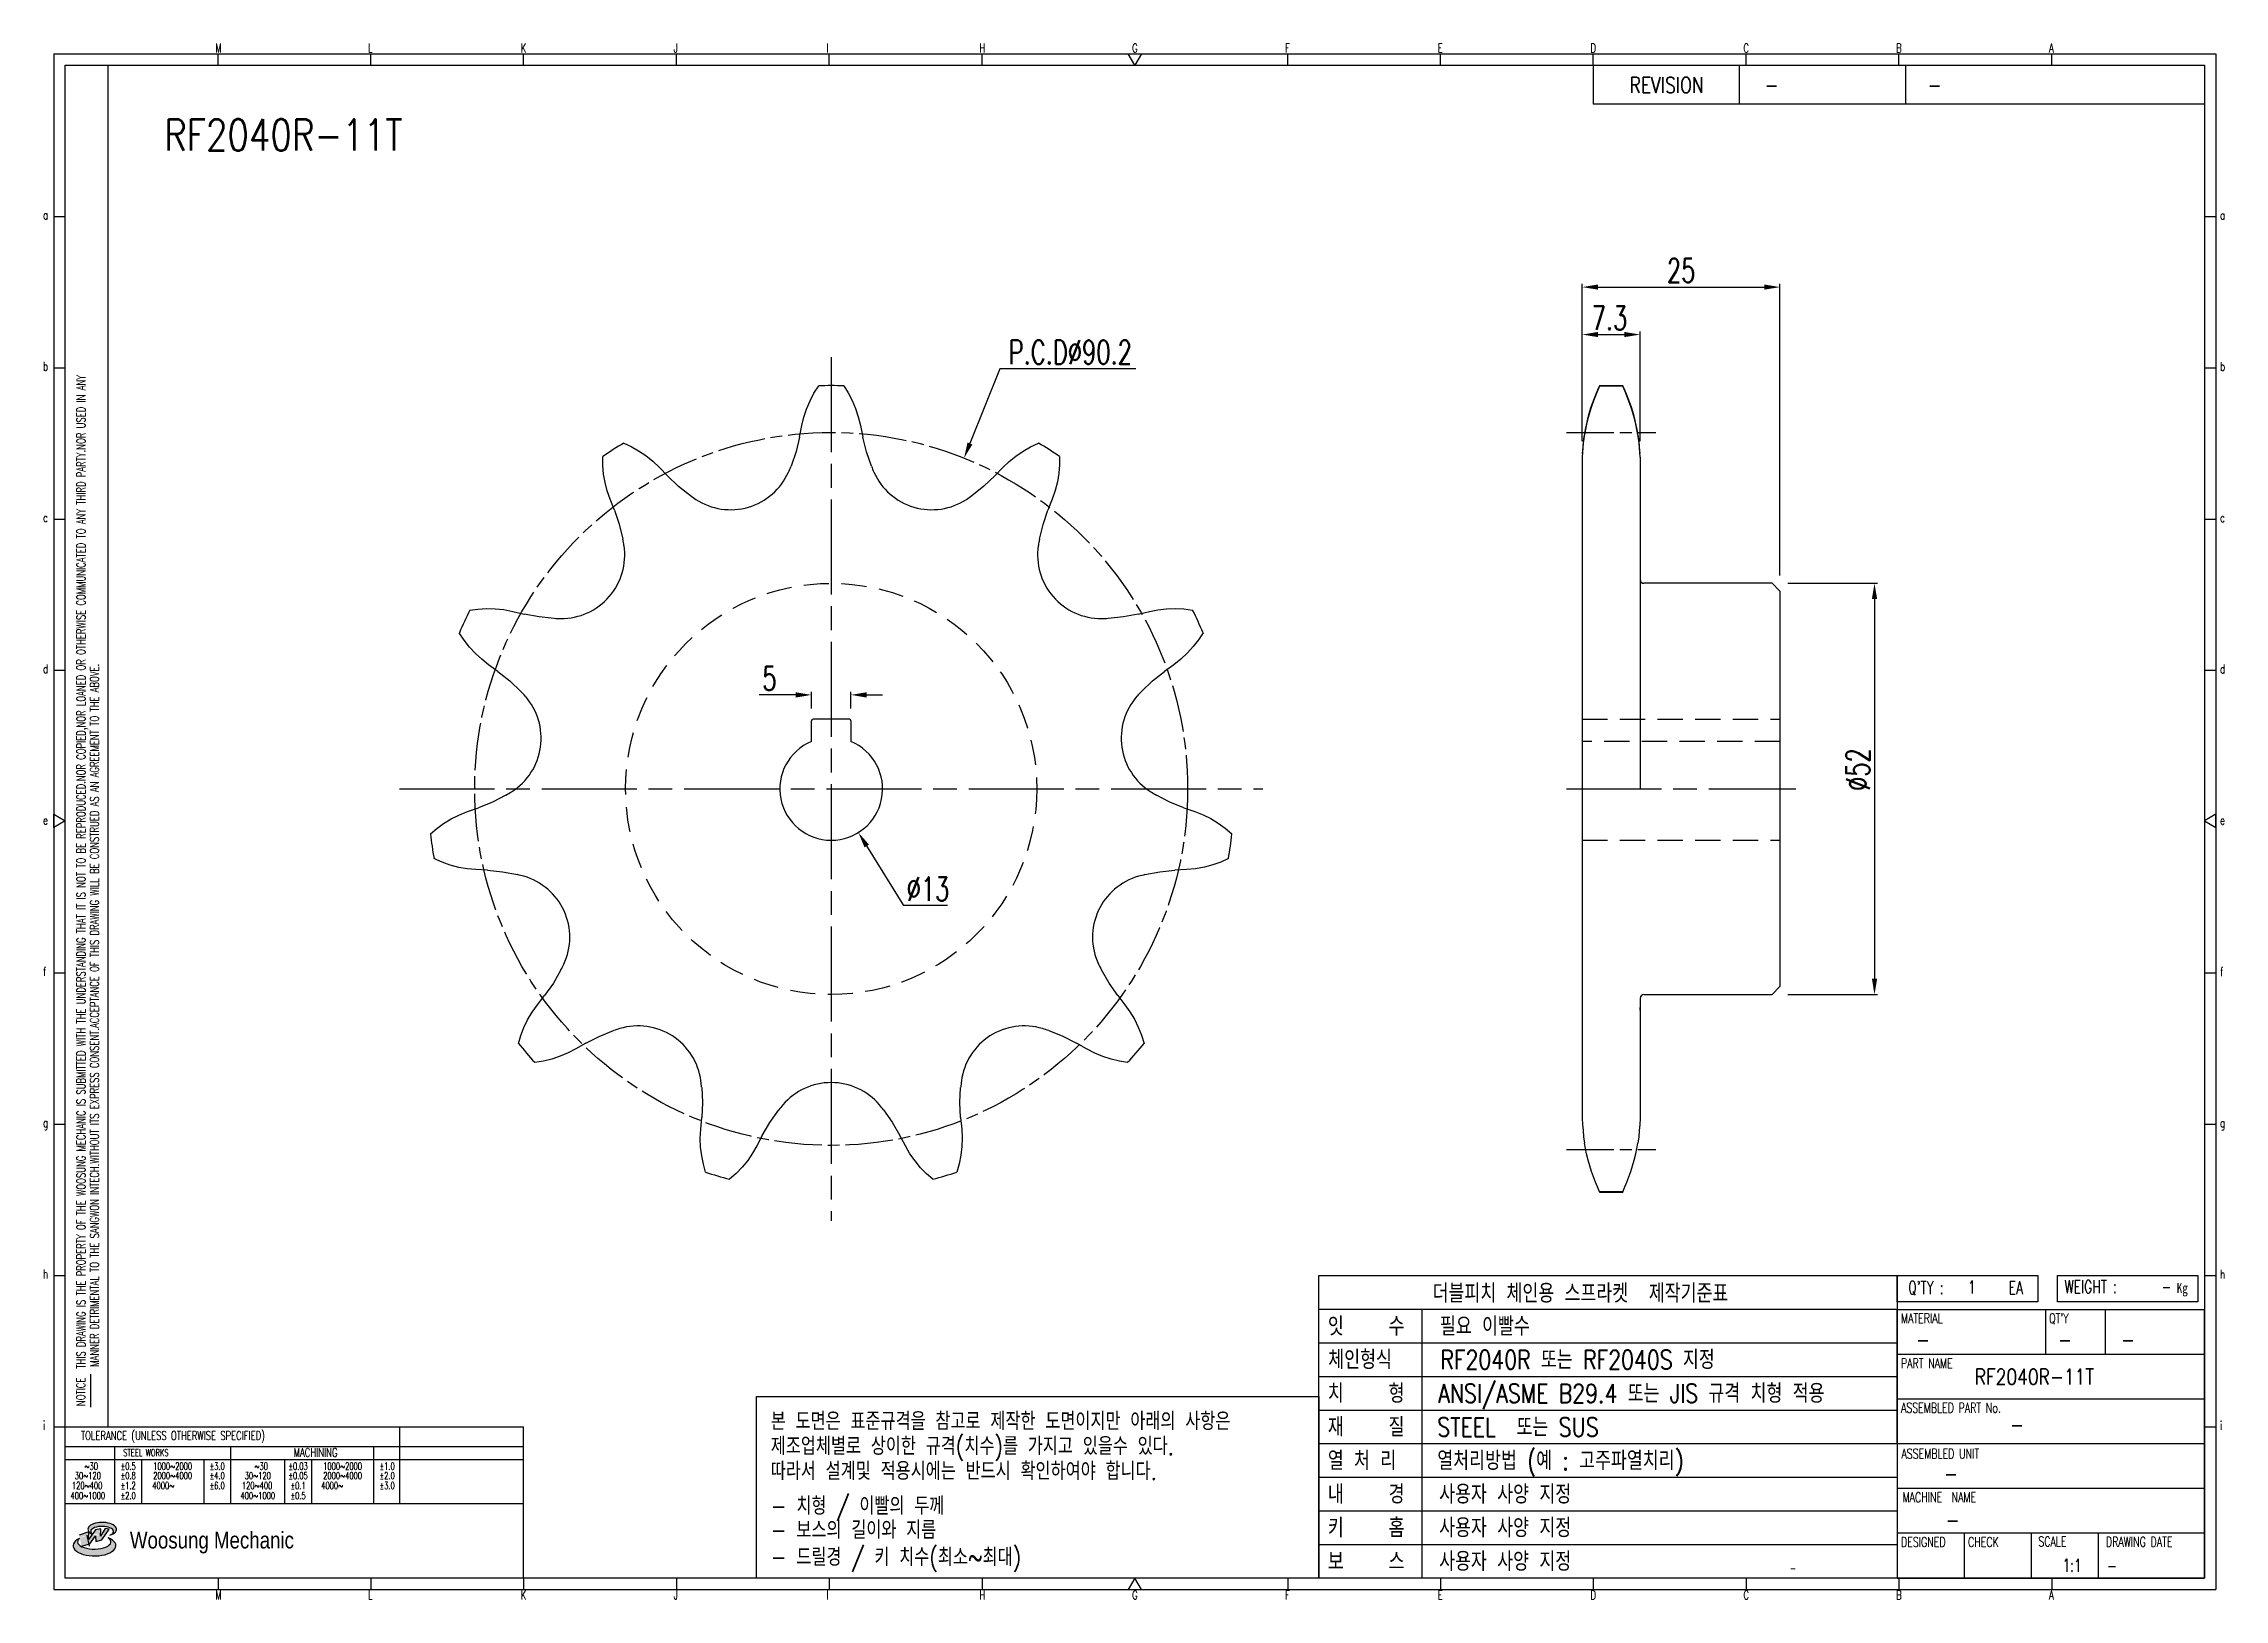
# Model space of a CAD drawing. Header units: millimetres. Extents: x 256 to 531, y -323 to -126.
import ezdxf
from ezdxf.enums import TextEntityAlignment as Align

# ---------------------------------------------------------------- set-up
doc = ezdxf.new("R2010")
doc.units = ezdxf.units.MM
for name, pattern in [('AM_ISO08W050', [18, 12, -1.5, 3, -1.5]), ('AM_ISO08W050x2', [9, 6, -0.75, 1.5, -0.75]), ('HIDDEN', [9.525, 6.35, -3.175])]:
    doc.linetypes.add(name, pattern=pattern)
doc.layers.add('CEN1', color=1, linetype='AM_ISO08W050', lineweight=25)
doc.layers.add('PEN_RF1', color=6, linetype='AM_ISO08W050x2', lineweight=25)
for name, color, linetype in [('HIDDEN_RF1', 3, 'HIDDEN'), ('S-DIM', 7, 'Continuous'), ('TITLE', 7, 'Continuous'), ('도면레이아웃', 7, 'Continuous')]:
    doc.layers.add(name, color=color, linetype=linetype)
doc.styles.add('HAN', font='ROMANS.shx', dxfattribs={"width": 0.7, "bigfont": 'whgtxt.shx'})
doc.styles.add('HKD_ST2', font='romans.shx', dxfattribs={"width": 0.7, "height": 4, "bigfont": '@extfont2.shx'})
doc.styles.add('HSG', font='SIMPLEX.shx', dxfattribs={"width": 0.7, "bigfont": 'HSG.shx'})
doc.styles.add('ROMANS', font='romans.shx', dxfattribs={"width": 0.7, "bigfont": 'whgtxt.shx'})
doc.styles.add('SLDTEXTSTYLE4', font='arial.ttf', dxfattribs={"width": 0.8})
doc.dimstyles.new('RF-S2', dxfattribs={"dimscale": 2, "dimtxt": 1.5, "dimasz": 1, "dimexe": 0.2, "dimexo": 1, "dimgap": 0.3, "dimtad": 1, "dimtoh": 1, "dimdec": 1, "dimrnd": 0.01, "dimzin": 9, "dimdsep": 46, "dimtxsty": 'HSG', "dimcen": 0, "dimclrd": 1, "dimclre": 1, "dimclrt": 150, "dimazin": 2, "dimtp": 1, "dimtm": 1, "dimtfac": 0.5, "dimtdec": 1, "dimtofl": 0, "dimtmove": 0, "dimatfit": 3, "dimfxl": 0, "dimtvp": 1, "dimtolj": 2, "dimlwd": -1, "dimlwe": -1, "dimarcsym": 0})

# ---------------------------------------------------------------- blocks, each defined once
blk = doc.blocks.new('*D2')
at = {"layer": 'Defpoints', "color": 0, "transparency": 16777216}
for p in [(351.69, -214.79), (358.58, -225.82)]:
    blk.add_point(p, dxfattribs=at)
at = {"layer": 'S-DIM', "color": 1, "transparency": 16777216}
for p, q in [((364.33, -235.04), (359.64, -227.51)), ((369.83, -235.04), (364.33, -235.04))]:
    blk.add_line(p, q, dxfattribs=at)
blk.add_solid([(359.92, -227.34), (359.35, -227.69), (358.58, -225.82)], dxfattribs=at)
at = {"layer": 'S-DIM', "color": 150, "transparency": 16777216, "insert": (367.38, -232.94), "char_height": 3, "attachment_point": 5, "style": 'HSG'}
blk.add_mtext('\\A2;∅13', dxfattribs=at)
blk = doc.blocks.new('*D3')
at = {"layer": 'Defpoints', "color": 0, "transparency": 16777216}
for p in [(357.64, -208.41), (352.64, -212.11), (357.64, -212.11)]:
    blk.add_point(p, dxfattribs=at)
at = {"layer": 'S-DIM', "color": 1, "transparency": 16777216}
for p, q in [((350.64, -208.41), (346.04, -208.41)), ((352.64, -210.11), (352.64, -208.01)), ((357.64, -210.11), (357.64, -208.01)), ((359.64, -208.41), (361.64, -208.41))]:
    blk.add_line(p, q, dxfattribs=at)
for points in [[(350.64, -208.08), (350.64, -208.75), (352.64, -208.41)], [(359.64, -208.08), (359.64, -208.75), (357.64, -208.41)]]:
    blk.add_solid(points, dxfattribs=at)
at = {"layer": 'S-DIM', "color": 150, "transparency": 16777216, "insert": (347.34, -206.31), "char_height": 3, "attachment_point": 5, "style": 'HSG'}
blk.add_mtext('\\A2;5', dxfattribs=at)
blk = doc.blocks.new('*D4')
at = {"layer": 'Defpoints', "color": 0, "transparency": 16777216}
for p in [(371.94, -178.47), (338.33, -262.13)]:
    blk.add_point(p, dxfattribs=at)
at = {"layer": 'S-DIM', "color": 1, "transparency": 16777216}
for p, q in [((376.48, -167.17), (372.69, -176.62)), ((393.68, -167.17), (376.48, -167.17))]:
    blk.add_line(p, q, dxfattribs=at)
blk.add_solid([(372.38, -176.49), (372.99, -176.74), (371.94, -178.47)], dxfattribs=at)
at = {"layer": 'S-DIM', "color": 150, "transparency": 16777216, "insert": (385.38, -165.07), "char_height": 3, "attachment_point": 5, "style": 'HSG'}
blk.add_mtext('\\A2;P.C.D∅90.2', dxfattribs=at)
blk = doc.blocks.new('*D5')
at = {"layer": 'Defpoints', "color": 0, "transparency": 16777216}
for p in [(457.43, -162.84), (450.13, -178.33), (457.43, -178.33)]:
    blk.add_point(p, dxfattribs=at)
at = {"layer": 'S-DIM', "color": 1, "transparency": 16777216}
for p, q in [((450.13, -176.33), (450.13, -162.44)), ((457.43, -176.33), (457.43, -162.44)), ((452.13, -162.84), (455.43, -162.84))]:
    blk.add_line(p, q, dxfattribs=at)
for points in [[(452.13, -162.51), (452.13, -163.17), (450.13, -162.84)], [(455.43, -162.51), (455.43, -163.17), (457.43, -162.84)]]:
    blk.add_solid(points, dxfattribs=at)
at = {"layer": 'S-DIM', "color": 150, "transparency": 16777216, "insert": (453.56, -160.74), "char_height": 3, "attachment_point": 5, "style": 'HSG'}
blk.add_mtext('\\A2;7.3', dxfattribs=at)
blk = doc.blocks.new('*D6')
at = {"layer": 'Defpoints', "color": 0, "transparency": 16777216}
for p in [(475.13, -156.84), (450.13, -178.33), (475.13, -195.3)]:
    blk.add_point(p, dxfattribs=at)
at = {"layer": 'S-DIM', "color": 1, "transparency": 16777216}
for p, q in [((450.13, -176.33), (450.13, -156.44)), ((452.13, -156.84), (473.13, -156.84)), ((475.13, -193.3), (475.13, -156.44))]:
    blk.add_line(p, q, dxfattribs=at)
for points in [[(452.13, -156.51), (452.13, -157.17), (450.13, -156.84)], [(473.13, -156.51), (473.13, -157.17), (475.13, -156.84)]]:
    blk.add_solid(points, dxfattribs=at)
at = {"layer": 'S-DIM', "color": 150, "transparency": 16777216, "insert": (462.63, -154.74), "char_height": 3, "attachment_point": 5, "style": 'HSG'}
blk.add_mtext('\\A2;25', dxfattribs=at)
blk = doc.blocks.new('*D7')
at = {"layer": 'Defpoints', "color": 0, "transparency": 16777216}
for p in [(474.13, -194.3), (474.13, -246.3), (487.08, -246.3)]:
    blk.add_point(p, dxfattribs=at)
at = {"layer": 'S-DIM', "color": 1, "transparency": 16777216}
for p, q in [((476.13, -194.3), (487.48, -194.3)), ((487.08, -196.3), (487.08, -244.3)), ((476.13, -246.3), (487.48, -246.3))]:
    blk.add_line(p, q, dxfattribs=at)
for points in [[(486.75, -196.3), (487.42, -196.3), (487.08, -194.3)], [(486.75, -244.3), (487.42, -244.3), (487.08, -246.3)]]:
    blk.add_solid(points, dxfattribs=at)
at = {"layer": 'S-DIM', "color": 150, "transparency": 16777216, "insert": (484.98, -217.86), "char_height": 3, "attachment_point": 5, "rotation": 90, "style": 'HSG'}
blk.add_mtext('\\A2;%%c52', dxfattribs=at)
blk = doc.blocks.new('SUYWSHJH')
at = {"layer": '도면레이아웃'}
h = blk.add_hatch(color=10, dxfattribs=at)
h.paths.add_polyline_path([(1.544, 35.177), (1.554, 34.966), (1.779, 35.034), (2.054, 35.422), (1.908, 35.446), (1.728, 35.167), (1.741, 35.439), (1.547, 35.405), (1.292, 35.041), (1.295, 35.33), (0.943, 35.208), (1.03, 34.8), (1.336, 34.885)])
edge = h.paths.add_edge_path()
edge.add_ellipse((1.795, 35.421), major_axis=(-0.53, 0), ratio=0.487785, start_angle=122.36065, end_angle=403.39574)
edge.add_line((1.411, 35.244), (1.419, 35.261))
edge.add_ellipse((1.798, 35.344), major_axis=(-0.423, 0), ratio=0.444396, start_angle=131.58977, end_angle=386.19408, ccw=False)
edge = h.paths.add_edge_path()
edge.add_ellipse((1.512, 34.815), major_axis=(-0.793, 0), ratio=0.480113, start_angle=314.67633, end_angle=590.85213)
edge.add_ellipse((1.501, 34.958), major_axis=(-0.62, 0), ratio=0.43311, start_angle=331.7024, end_angle=574.42495, ccw=False)
for p, q in [((0, 90.118), (80.15, 90.118)), ((0, 90.118), (0, 33.191)), ((6.089, 89.693), (6.089, 90.118)), ((11.753, 89.693), (11.753, 90.118)), ((17.418, 89.693), (17.418, 90.118)), ((23.082, 89.693), (23.082, 90.118)), ((28.746, 89.693), (28.746, 90.118)), ((34.411, 89.693), (34.411, 90.118)), ((45.739, 89.693), (45.739, 90.118)), ((51.404, 89.693), (51.404, 90.118)), ((57.068, 89.693), (57.068, 90.118)), ((62.732, 89.693), (62.732, 90.118)), ((68.397, 89.693), (68.397, 90.118)), ((74.061, 89.693), (74.061, 90.118)), ((80.15, 90.118), (80.15, 33.191)), ((0, 84.085), (0.425, 84.085)), ((79.725, 84.085), (80.15, 84.085)), ((0, 78.478), (0.425, 78.478)), ((79.725, 78.478), (80.15, 78.478)), ((0, 72.87), (0.425, 72.87)), ((79.725, 72.87), (80.15, 72.87)), ((0, 67.262), (0.425, 67.262)), ((79.725, 67.262), (80.15, 67.262)), ((0, 56.047), (0.425, 56.047)), ((79.725, 56.047), (80.15, 56.047)), ((0, 50.439), (0.425, 50.439)), ((79.725, 50.439), (80.15, 50.439)), ((0, 44.832), (0.425, 44.832)), ((79.725, 44.832), (80.15, 44.832)), ((1.377, 39.947), (1.377, 41.174)), ((0, 39.224), (0.425, 39.224)), ((79.725, 39.224), (80.15, 39.224)), ((0, 33.191), (80.15, 33.191)), ((6.089, 33.616), (6.089, 33.191)), ((11.753, 33.616), (11.753, 33.191)), ((17.418, 33.616), (17.418, 33.191)), ((23.082, 33.616), (23.082, 33.191)), ((28.746, 33.616), (28.746, 33.191)), ((34.411, 33.616), (34.411, 33.191)), ((45.739, 33.616), (45.739, 33.191)), ((51.404, 33.616), (51.404, 33.191)), ((57.068, 33.616), (57.068, 33.191)), ((62.732, 33.616), (62.732, 33.191)), ((68.397, 33.616), (68.397, 33.191)), ((74.061, 33.616), (74.061, 33.191))]:
    blk.add_line(p, q)
at = {"color": 2}
for p, q in [((2.017, 39.224), (2.017, 89.693)), ((0.425, 39.224), (17.418, 39.224)), ((12.816, 39.224), (12.816, 36.382)), ((17.418, 33.616), (17.418, 39.224)), ((0.425, 38.487), (17.418, 38.487)), ((0.425, 38.012), (17.418, 38.012)), ((2.257, 38.487), (2.257, 36.382)), ((3.257, 38.012), (3.257, 36.382)), ((5.557, 38.012), (5.557, 36.382)), ((6.557, 38.5), (6.557, 36.382)), ((8.557, 38.012), (8.557, 36.382)), ((9.557, 38.026), (9.557, 36.382)), ((11.857, 38.487), (11.857, 36.382)), ((0.425, 36.382), (17.418, 36.382))]:
    blk.add_line(p, q, dxfattribs=at)
at = {"color": 6, "ltscale": 0.5}
for p, q in [((57.068, 89.693), (57.068, 88.246)), ((62.47, 89.693), (62.47, 88.246)), ((68.635, 89.693), (68.635, 88.246)), ((79.725, 88.246), (57.068, 88.246)), ((68.336, 38.59), (68.336, 43.563)), ((79.725, 43.563), (68.336, 43.563)), ((73.827, 43.563), (73.827, 41.905)), ((76.037, 43.563), (76.037, 41.905)), ((79.725, 38.59), (79.725, 43.563)), ((79.725, 41.905), (68.336, 41.905)), ((79.725, 40.248), (68.336, 40.248)), ((68.336, 38.59), (68.336, 33.616)), ((79.725, 38.59), (68.336, 38.59)), ((79.725, 33.616), (79.725, 38.59)), ((79.725, 36.932), (68.336, 36.932)), ((79.725, 35.274), (68.336, 35.274)), ((70.822, 33.616), (70.822, 35.274)), ((73.309, 33.616), (73.309, 35.274)), ((75.796, 33.616), (75.796, 35.274)), ((68.336, 33.616), (79.725, 33.616))]:
    blk.add_line(p, q, dxfattribs=at)
for points in [[(40.075, 89.693), (39.83, 90.118), (40.32, 90.118)], [(0.425, 89.693), (79.725, 89.693), (79.725, 33.616), (0.425, 33.616)], [(0.425, 61.679), (0, 61.433), (0, 61.924)], [(79.725, 61.679), (80.15, 61.433), (80.15, 61.924)], [(40.075, 33.616), (39.83, 33.191), (40.32, 33.191)]]:
    blk.add_lwpolyline(points, close=True)
at = {"layer": 'TITLE', "color": 20}
for p, q in [((68.336, 43.851), (68.336, 44.826)), ((68.336, 44.826), (73.54, 44.826)), ((73.54, 44.826), (73.54, 43.851)), ((74.277, 43.851), (74.277, 44.826)), ((74.277, 44.826), (79.481, 44.826)), ((79.481, 44.826), (79.481, 43.851)), ((73.54, 43.851), (68.336, 43.851)), ((79.481, 43.851), (74.277, 43.851))]:
    blk.add_line(p, q, dxfattribs=at)
at = {"layer": '도면레이아웃'}
for p, q in [((1.295, 35.33), (0.943, 35.208)), ((1.03, 34.8), (1.336, 34.885)), ((1.224, 35.208), (1.311, 34.8)), ((1.224, 35.208), (1.224, 35.208)), ((1.547, 35.405), (1.292, 35.041)), ((1.292, 35.041), (1.295, 35.33)), ((1.336, 34.885), (1.544, 35.177)), ((1.419, 35.261), (1.411, 35.244)), ((1.544, 35.177), (1.554, 34.966)), ((1.741, 35.439), (1.547, 35.405)), ((1.554, 34.966), (1.779, 35.034)), ((1.908, 35.446), (1.728, 35.167)), ((1.728, 35.167), (1.741, 35.439)), ((1.779, 35.034), (2.054, 35.422)), ((2.054, 35.422), (1.908, 35.446))]:
    blk.add_line(p, q, dxfattribs=at)
for centre, major_axis, ratio, start_param, end_param in [((1.795, 35.421), (-0.53, 0), 0.487785, 2.135596, 7.040584), ((1.512, 34.815), (-0.793, 0), 0.480113, 5.492138, 10.312315), ((1.501, 34.958), (-0.62, 0), 0.43311, 5.789299, 10.025607), ((1.798, 35.344), (-0.423, 0), 0.444396, 2.296675, 6.740358)]:
    blk.add_ellipse(centre, major_axis=major_axis, ratio=ratio, start_param=start_param, end_param=end_param, dxfattribs=at)
at = {"color": 4, "style": 'HKD_ST2', "width": 0.7}
for s, p in [('M', (5.988, 90.164)), ('L', (11.652, 90.164)), ('K', (17.316, 90.164)), ('J', (22.981, 90.164)), ('I', (28.645, 90.164)), ('H', (34.309, 90.164)), ('G', (39.974, 90.164)), ('F', (45.638, 90.164)), ('E', (51.302, 90.164)), ('D', (56.967, 90.164)), ('C', (62.631, 90.164)), ('B', (68.295, 90.164)), ('A', (73.96, 90.164)), ('a', (-0.395, 83.976)), ('a', (80.305, 83.97)), ('b', (-0.395, 78.368)), ('b', (80.305, 78.362)), ('c', (-0.395, 72.76)), ('c', (80.305, 72.754)), ('d', (-0.395, 67.153)), ('d', (80.305, 67.147)), ('e', (-0.395, 61.545)), ('e', (80.305, 61.539)), ('f', (-0.395, 55.937)), ('f', (80.305, 55.931)), ('g', (-0.395, 50.33)), ('g', (80.305, 50.324)), ('h', (-0.395, 44.722)), ('h', (80.305, 44.716)), ('i', (-0.395, 39.114)), ('i', (80.305, 39.108)), ('M', (5.988, 32.824)), ('L', (11.652, 32.824)), ('K', (17.316, 32.824)), ('J', (22.981, 32.824)), ('I', (28.645, 32.824)), ('H', (34.309, 32.824)), ('G', (39.974, 32.824)), ('F', (45.638, 32.824)), ('E', (51.302, 32.824)), ('D', (56.967, 32.824)), ('C', (62.631, 32.824)), ('B', (68.295, 32.824)), ('A', (73.96, 32.824))]:
    blk.add_text(s, height=0.326, dxfattribs=at).set_placement(p)
for s, height, style, width, p in [('REVISION', 0.5806, 'HAN', 0.8, (58.415, 88.664)), ('-', 0.581, 'HAN', 0.8, (63.426, 88.664)), ('-', 0.581, 'HAN', 0.8, (69.468, 88.664)), ("Q'TY : ", 0.4746, 'HKD_ST2', 0.7, (68.743, 44.143)), ('1', 0.475, 'HKD_ST2', 0.7, (70.957, 44.165)), ('EA', 0.4746, 'HKD_ST2', 0.7, (72.464, 44.143)), ('WEIGHT : ', 0.4746, 'HKD_ST2', 0.7, (74.536, 44.176)), ('-', 0.581, 'HAN', 0.8, (69.029, 42.157)), ('-', 0.581, 'HAN', 0.8, (74.289, 42.157)), ('-', 0.581, 'HAN', 0.8, (76.623, 42.157)), ('-', 0.581, 'HAN', 0.8, (72.515, 39.013)), ('-', 0.581, 'HAN', 0.8, (70.067, 37.189)), ('-', 0.581, 'HAN', 0.8, (70.126, 35.48)), ('1:1', 0.4746, 'HKD_ST2', 0.7, (74.458, 33.848)), ('-', 0.475, 'HKD_ST2', 0.7, (76.112, 33.837))]:
    blk.add_text(s, height=height, dxfattribs=dict(style=style, width=width)).set_placement(p)
at = {"color": 2, "style": 'HKD_ST2', "width": 0.7}
for s, p in [(' THIS DRAWING IS THE PROPERTY OF THE WOOSUNG MECHANIC IS SUBMITTED WITH THE UNDERSTANDING THAT IT IS NOT TO BE REPRODUCED.NOR COPIED,NOR LOANED OR OTHERWISE COMMUNICATED TO ANY THIRD PARTY.NOR USED IN ANY', (1.173, 41.217)), ('MANNER DETRIMENTAL TO THE SANGWON INTECH.WITHOUT ITS EXPRESS CONSENT.ACCEPTANCE OF THIS DRAWING WILL BE CONSTRUED AS AN AGREEMENT TO THE ABOVE.', (1.672, 41.447))]:
    blk.add_text(s, height=0.326266, rotation=90, dxfattribs=at).set_placement(p)
at = {"style": 'HKD_ST2', "width": 0.7}
blk.add_text('-', height=0.475, dxfattribs=at).set_placement((78.499, 44.176), align=Align.RIGHT)
at = {"color": 4, "style": 'HKD_ST2', "width": 0.7}
for s, height, p in [('MATERIAL', 0.3651, (68.474, 43.425)), ("QT'Y", 0.3651, (73.965, 43.425)), ('PART NAME', 0.3651, (68.474, 41.756)), ('ASSEMBLED PART No.', 0.36511, (68.474, 40.109)), ('ASSEMBLED UNIT', 0.36511, (68.49, 38.408)), ('MACHINE  NAME', 0.36511, (68.532, 36.794)), ('DESIGNED', 0.3651, (68.474, 35.136)), ('CHECK', 0.3651, (70.961, 35.136)), ('SCALE', 0.3651, (73.566, 35.153)), ('DRAWING DATE', 0.36511, (76.071, 35.141))]:
    blk.add_text(s, height=height, dxfattribs=at).set_placement(p, align=Align.TOP_LEFT)
at = {"style": 'HKD_ST2', "width": 0.7}
blk.add_text('NOTICE', height=0.3263, rotation=90, dxfattribs=at).set_placement((1.163, 39.988))
for s, height, style, width, p in [('TOLERANCE (UNLESS OTHERWISE SPECIFIED)', 0.32627, 'HKD_ST2', 0.7, (4.417, 38.896)), ('-', 0.326, 'ROMANS', 0.65, (64.469, 33.975))]:
    blk.add_text(s, height=height, dxfattribs=dict(style=style, width=width)).set_placement(p, align=Align.MIDDLE_CENTER)
at = {"color": 4, "style": 'HKD_ST2', "width": 0.7}
for s, height, p in [('STEEL WORKS', 0.26101, (3.416, 38.268)), ('MACHINING', 0.3263, (9.707, 38.27)), ('%%P0.5', 0.261, (2.757, 37.762)), ('%%P0.8', 0.261, (2.757, 37.411)), ('%%P3.0', 0.261, (6.057, 37.762)), ('%%P4.0', 0.261, (6.057, 37.411)), ('%%P0.03', 0.261, (9.057, 37.762)), ('%%P0.05', 0.261, (9.057, 37.411)), ('%%P1.0', 0.261, (12.357, 37.762)), ('%%P2.0', 0.261, (12.357, 37.411)), ('%%P1.2', 0.261, (2.757, 37.045)), ('%%P2.0', 0.261, (2.757, 36.67)), ('%%P6.0', 0.261, (6.057, 37.045)), ('%%P0.1', 0.261, (9.057, 37.045)), ('%%P0.5', 0.261, (9.057, 36.67)), ('%%P3.0', 0.261, (12.357, 37.045))]:
    blk.add_text(s, height=height, dxfattribs=at).set_placement(p, align=Align.MIDDLE)
for s, height, p in [('30%%126120', 0.261, (1.263, 37.411)), ('%%12630', 0.261, (1.389, 37.762)), ('2000%%1264000', 0.26101, (4.407, 37.411)), ('1000%%1262000', 0.26101, (4.407, 37.762)), ('30%%126120', 0.261, (7.563, 37.411)), ('%%12630', 0.261, (7.689, 37.762)), ('2000%%1264000', 0.26101, (10.707, 37.411)), ('1000%%1262000', 0.26101, (10.707, 37.762)), ('400%%1261000', 0.26101, (1.263, 36.67)), ('120%%126400', 0.26101, (1.237, 37.045)), ('4000%%126', 0.261, (4.061, 37.045)), ('400%%1261000', 0.26101, (7.563, 36.67)), ('120%%126400', 0.26101, (7.537, 37.045)), ('4000%%126', 0.261, (10.321, 37.045))]:
    blk.add_text(s, height=height, dxfattribs=at).set_placement(p, align=Align.MIDDLE_CENTER)
at = {"color": 1, "style": 'SLDTEXTSTYLE4', "width": 0.8}
blk.add_text('Woosung Mechanic', height=0.61957, dxfattribs=at).set_placement((2.822, 34.711))
at = {"layer": 'TITLE', "width": 0.8}
blk.add_text('Kg', height=0.3789, dxfattribs=at).set_placement((78.694, 44.176))
blk = doc.blocks.new('ST')
at = {"color": 150}
for p, q in [((1275.22, 18.47), (1365.55, 18.47)), ((1275.22, 18.47), (1365.55, 18.47)), ((1291.34, 18.47), (1291.34, -23.5)), ((1275.22, 13.23), (1365.55, 13.23)), ((1275.22, 7.98), (1365.55, 7.98)), ((1275.22, 2.73), (1365.55, 2.73)), ((1275.22, -2.51), (1365.55, -2.51)), ((1275.22, -7.76), (1365.55, -7.76)), ((1275.22, -13), (1365.55, -13)), ((1275.22, -18.25), (1365.55, -18.25))]:
    blk.add_line(p, q, dxfattribs=at)
blk.add_lwpolyline([(1275.22, 23.72), (1365.55, 23.72), (1365.55, -23.5), (1275.22, -23.5)], close=True, dxfattribs=at)
blk.add_lwpolyline([(1187.47, 4.85), (1275.22, 4.85), (1275.22, -23.5), (1187.47, -23.5)], close=True)
at = {"color": 150, "style": 'HAN', "width": 0.8}
for s, height, p in [('더블피치 체인용 스프라켓  제작기준표', 2.9346, (1293, 19.48)), ('잇    수 ', 2.935, (1276.65, 14.34)), ('필요 이빨수', 2.935, (1294.15, 14.34)), ('체인형식 ', 2.935, (1276.72, 9.12)), ('RF2040R 또는 RF2040S 지정', 2.9346, (1294.22, 9.12)), ('치    형', 2.935, (1276.65, 3.85)), ('ANSI/ASME B29.4 또는 JIS 규격 치형 적용', 2.9346, (1293.88, 3.85)), ('재    질', 2.935, (1276.65, -1.4)), ('STEEL  또는 SUS', 2.9346, (1293.74, -1.4)), ('열처리방법 (예 : 고주파열치리)', 2.9346, (1293.74, -6.64)), ('열 처 리', 2.935, (1276.65, -6.64)), ('내    경', 2.935, (1276.65, -11.89)), ('사용자 사양 지정', 2.935, (1294.03, -11.89)), ('키    홈', 2.935, (1276.65, -17.13)), ('사용자 사양 지정', 2.935, (1294.03, -17.13)), ('보    스', 2.935, (1276.65, -22.38)), ('사용자 사양 지정', 2.935, (1294.03, -22.38))]:
    blk.add_text(s, height=height, dxfattribs=at).set_placement(p)
at = {"style": 'HAN', "width": 0.8}
for s, p in [('본 도면은 표준규격을 참고로 제작한 도면이지만 아래의 사항은', (1189.67, -0.4)), ('제조업체별로 상이한 규격(치수)를 가지고 있을수 있다.', (1189.67, -4.29)), ('따라서 설계및 적용시에는 반드시 확인하여야 합니다.', (1189.67, -8.18)), ('- 치형 / 이빨의 두께', (1189.67, -13.62)), ('- 보스의 길이와 지름', (1189.67, -17.38)), ('- 드릴경 / 키 치수(최소~최대)', (1189.67, -21.61))]:
    blk.add_text(s, height=2.7767, dxfattribs=at).set_placement(p)

msp = doc.modelspace()

# ---------------------------------------------------------------- linework, layer by layer
for p, q in [((451.78, -170.59), (451.54, -171.24)), ((452.05, -169.97), (451.78, -170.59)), ((452.32, -169.37), (452.05, -169.97)), ((455.24, -169.33), (452.32, -169.33)), ((452.32, -169.33), (452.32, -169.37)), ((455.24, -169.37), (452.32, -169.37)), ((455.24, -169.33), (455.24, -169.37)), ((455.55, -170.06), (455.24, -169.37)), ((455.82, -170.71), (455.55, -170.06)), ((456.07, -171.38), (455.82, -170.71)), ((450.87, -173.35), (450.67, -174.17)), ((451.08, -172.63), (450.87, -173.35)), ((451.3, -171.93), (451.08, -172.63)), ((451.54, -171.24), (451.3, -171.93)), ((456.31, -172.06), (456.07, -171.38)), ((456.52, -172.75), (456.31, -172.06)), ((456.71, -173.46), (456.52, -172.75)), ((456.88, -174.17), (456.71, -173.46)), ((351.14, -175.81), (351.43, -174.36)), ((358.84, -174.36), (359.13, -175.81)), ((450.22, -177.1), (450.3, -176.31)), ((450.3, -176.31), (450.42, -175.51)), ((450.54, -174.84), (450.42, -175.51)), ((450.67, -174.17), (450.54, -174.84)), ((457.02, -174.84), (456.88, -174.17)), ((457.14, -175.51), (457.02, -174.84)), ((457.14, -175.51), (457.26, -176.3)), ((457.26, -176.3), (457.34, -177.08)), ((450.13, -178.33), (450.13, -261.96)), ((450.16, -177.88), (450.22, -177.1)), ((457.34, -177.08), (457.4, -177.87)), ((457.43, -178.33), (457.43, -220.3)), ((333.42, -179.65), (334.44, -180.71)), ((375.83, -180.71), (376.86, -179.65)), ((327.72, -185.03), (327.18, -183.66)), ((383.09, -183.66), (382.55, -185.03)), ((474.13, -194.3), (457.93, -194.3)), ((474.13, -194.3), (475.13, -195.3)), ((475.13, -195.3), (475.13, -245.3)), ((314.89, -197.85), (316.32, -198.19)), ((393.95, -198.19), (395.39, -197.85)), ((313, -205.45), (311.81, -204.59)), ((398.46, -204.59), (397.27, -205.45)), ((352.64, -214.3), (352.64, -211.7)), ((357.44, -211.5), (352.84, -211.5)), ((357.64, -211.7), (357.64, -214.3)), ((309.14, -223.17), (310.53, -222.68)), ((399.75, -222.68), (401.14, -223.17)), ((311.66, -230.59), (310.19, -230.51)), ((400.08, -230.51), (398.61, -230.59)), ((475.13, -245.3), (474.13, -246.3)), ((317.99, -247.59), (318.89, -246.42)), ((391.38, -246.42), (392.28, -247.59)), ((457.43, -247.5), (457.4, -248.28)), ((457.43, -246.8), (457.43, -261.96)), ((457.93, -246.3), (474.13, -246.3)), ((324.12, -252.46), (322.84, -253.19)), ((387.43, -253.19), (386.15, -252.46)), ((338.64, -263.34), (338.77, -261.87)), ((371.5, -261.87), (371.64, -263.34)), ((450.13, -261.96), (450.16, -262.73)), ((457.43, -261.96), (457.4, -262.73)), ((346.43, -264.12), (345.75, -265.43)), ((364.52, -265.43), (363.84, -264.12)), ((450.16, -262.73), (450.22, -263.5)), ((450.22, -263.5), (450.3, -264.3)), ((450.3, -264.3), (450.42, -265.09)), ((457.26, -264.3), (457.14, -265.09)), ((457.34, -263.5), (457.26, -264.3)), ((457.4, -262.73), (457.34, -263.5)), ((450.54, -265.76), (450.42, -265.09)), ((450.67, -266.43), (450.54, -265.76)), ((450.87, -267.25), (450.67, -266.43)), ((451.08, -267.98), (450.87, -267.25)), ((456.48, -267.98), (456.68, -267.25)), ((456.68, -267.25), (456.88, -266.43)), ((456.88, -266.43), (457.02, -265.76)), ((457.02, -265.76), (457.14, -265.09)), ((451.3, -268.68), (451.08, -267.98)), ((451.54, -269.37), (451.3, -268.68)), ((451.78, -270.01), (451.54, -269.37)), ((452.05, -270.64), (451.78, -270.01)), ((455.51, -270.64), (455.78, -270.01)), ((455.78, -270.01), (456.02, -269.37)), ((456.02, -269.37), (456.26, -268.68)), ((456.26, -268.68), (456.48, -267.98)), ((452.32, -271.24), (452.05, -270.64)), ((455.24, -271.24), (452.32, -271.24)), ((452.32, -271.24), (452.32, -271.28)), ((452.32, -271.28), (455.24, -271.28)), ((455.24, -271.24), (455.51, -270.64)), ((455.24, -271.24), (455.24, -271.28))]:
    msp.add_line(p, q)
for points in [[(351.43, -174.36), (351.69, -173.29), (352.03, -172.26), (352.46, -171.24), (352.96, -170.27), (353.56, -169.33)], [(356.72, -169.33), (357.28, -170.22), (357.78, -171.16), (358.22, -172.18), (358.57, -173.24), (358.84, -174.36)], [(351.14, -175.81), (350.69, -177.65), (350.06, -179.48)], [(360.22, -179.48), (359.59, -177.68), (359.13, -175.81)], [(327.18, -183.66), (326.82, -182.62), (326.55, -181.57), (326.36, -180.48), (326.26, -179.38), (326.25, -178.27)], [(328.91, -176.56), (329.86, -177.01), (330.79, -177.53), (331.71, -178.15), (332.58, -178.85), (333.42, -179.65)], [(376.86, -179.65), (377.65, -178.89), (378.49, -178.21), (379.41, -177.58), (380.36, -177.03), (381.37, -176.56)], [(384.03, -178.27), (384.02, -179.33), (383.93, -180.39), (383.74, -181.48), (383.47, -182.57), (383.09, -183.66)], [(337.34, -183.22), (335.84, -182.04), (334.44, -180.71)], [(375.83, -180.71), (374.45, -182.02), (372.93, -183.22)], [(327.72, -185.03), (328.34, -186.83), (328.79, -188.71)], [(381.48, -188.71), (381.93, -186.85), (382.55, -185.03)], [(309.42, -197.69), (310.47, -197.55), (311.53, -197.48), (312.64, -197.51), (313.75, -197.63), (314.89, -197.85)], [(320.12, -198.73), (318.21, -198.55), (316.32, -198.19)], [(393.95, -198.19), (392.09, -198.54), (390.16, -198.73)], [(395.39, -197.85), (396.46, -197.64), (397.54, -197.52), (398.65, -197.48), (399.75, -197.54), (400.85, -197.69)], [(311.81, -204.59), (310.94, -203.91), (310.14, -203.18), (309.39, -202.36), (308.72, -201.49), (308.11, -200.56)], [(402.16, -200.56), (401.58, -201.45), (400.93, -202.29), (400.19, -203.11), (399.37, -203.88), (398.46, -204.59)], [(313, -205.45), (314.49, -206.63), (315.9, -207.97)], [(394.38, -207.97), (395.76, -206.65), (397.27, -205.45)], [(304.45, -225.99), (305.26, -225.31), (306.12, -224.68), (307.06, -224.1), (308.06, -223.6), (309.14, -223.17)], [(314.01, -221.08), (312.31, -221.96), (310.53, -222.68)], [(399.75, -222.68), (397.98, -221.97), (396.26, -221.08)], [(401.14, -223.17), (402.16, -223.58), (403.13, -224.06), (404.08, -224.63), (404.97, -225.27), (405.82, -225.99)], [(310.19, -230.51), (309.1, -230.41), (308.03, -230.22), (306.95, -229.94), (305.92, -229.57), (304.9, -229.12)], [(311.66, -230.59), (313.55, -230.77), (315.46, -231.14)], [(394.82, -231.14), (396.69, -230.78), (398.61, -230.59)], [(405.37, -229.12), (404.4, -229.55), (403.4, -229.91), (402.33, -230.2), (401.23, -230.4), (400.08, -230.51)], [(320.96, -243.19), (320.01, -244.85), (318.89, -246.42)], [(391.38, -246.42), (390.28, -244.87), (389.31, -243.19)], [(315.58, -252.49), (315.88, -251.48), (316.27, -250.49), (316.75, -249.49), (317.32, -248.53), (317.99, -247.59)], [(392.28, -247.59), (392.92, -248.48), (393.48, -249.41), (393.97, -250.41), (394.37, -251.43), (394.7, -252.49)], [(324.12, -252.46), (325.81, -251.59), (327.61, -250.87)], [(382.66, -250.87), (384.43, -251.58), (386.15, -252.46)], [(322.84, -253.19), (321.87, -253.69), (320.87, -254.11), (319.81, -254.46), (318.74, -254.71), (317.65, -254.88)], [(392.63, -254.88), (391.58, -254.72), (390.54, -254.48), (389.49, -254.14), (388.46, -253.72), (387.43, -253.19)], [(338.76, -258.04), (338.86, -259.94), (338.77, -261.87)], [(371.5, -261.87), (371.42, -259.97), (371.51, -258.04)], [(346.43, -264.12), (347.39, -262.48), (348.51, -260.9)], [(361.76, -260.9), (362.87, -262.45), (363.84, -264.12)], [(339.26, -268.77), (338.97, -267.75), (338.76, -266.71), (338.62, -265.61), (338.58, -264.49), (338.64, -263.34)], [(371.64, -263.34), (371.69, -264.44), (371.66, -265.52), (371.53, -266.62), (371.32, -267.7), (371.01, -268.77)], [(345.75, -265.43), (345.2, -266.38), (344.59, -267.27), (343.88, -268.13), (343.12, -268.92), (342.29, -269.66)], [(367.98, -269.66), (367.19, -268.96), (366.44, -268.2), (365.74, -267.34), (365.1, -266.43), (364.52, -265.43)]]:
    msp.add_lwpolyline(points)
for centre, radius, start, end in [((355.14, -220.3), 51, 88.2238, 91.7762), ((472.02, -178.89), 21.9, 154.115, 178.5326), ((435.54, -178.89), 21.9, 1.4674, 25.885), ((355.14, -220.3), 51, 120.9511, 124.5035), ((355.14, -220.3), 51, 55.4965, 59.0489), ((342.41, -176.97), 8.02, 236.8182, 335.9091), ((330.82, -171.79), 20.72, 335.9091, 338.1991), ((379.46, -171.79), 20.72, 201.8009, 204.0909), ((367.86, -176.97), 8.02, 204.0909, 303.1818), ((349.37, -166.34), 20.72, 234.5282, 236.8182), ((360.91, -166.34), 20.72, 303.1818, 305.4718), ((321.01, -190.73), 8.02, 269.5455, 8.6363), ((308.45, -192.64), 20.72, 8.6364, 10.9264), ((389.26, -190.73), 8.02, 171.3637, 270.4545), ((401.82, -192.64), 20.72, 169.0736, 171.3636), ((457.93, -193.8), 0.5, 180, 270), ((355.14, -220.3), 51, 153.6784, 157.2307), ((355.14, -220.3), 51, 22.7693, 26.3216), ((321.11, -178.03), 20.72, 267.2554, 269.5455), ((389.16, -178.03), 20.72, 270.4545, 272.7446), ((310.44, -213.88), 8.02, 302.2728, 41.3636), ((300.9, -222.27), 20.72, 41.3636, 43.6537), ((399.83, -213.88), 8.02, 138.6364, 237.7272), ((409.37, -222.27), 20.72, 136.3463, 138.6364), ((352.84, -211.7), 0.2, 90, 180), ((357.44, -211.7), 0.2, 0, 90), ((355.14, -220.3), 6.5, 112.6199, 67.3801), ((303.65, -203.13), 20.72, 299.9827, 302.2727), ((406.62, -203.13), 20.72, 237.7273, 240.0173), ((355.14, -220.3), 51, 186.4056, 189.958), ((355.14, -220.3), 51, 350.042, 353.5944), ((310.58, -251.28), 20.72, 74.0909, 76.3809), ((314.06, -239.06), 8.02, 335, 74.0909), ((396.21, -239.06), 8.02, 105.9091, 205), ((399.7, -251.28), 20.72, 103.6191, 105.9091), ((302.55, -233.69), 20.72, 332.71, 335), ((407.73, -233.69), 20.72, 205, 207.29), ((457.93, -246.8), 0.5, 90, 180), ((334.4, -270.45), 20.72, 106.8182, 109.1082), ((330.72, -258.29), 8.02, 7.7273, 106.8181), ((379.55, -258.29), 8.02, 73.1819, 172.2727), ((375.87, -270.45), 20.72, 70.8918, 73.1818), ((355.14, -220.3), 51, 219.1329, 222.6853), ((355.14, -220.3), 51, 317.3147, 320.8671), ((318.13, -260), 20.72, 5.4373, 7.7273), ((355.14, -265.46), 8.02, 40.4546, 139.5454), ((392.14, -260), 20.72, 172.2727, 174.5627), ((364.8, -273.7), 20.72, 139.5455, 141.8355), ((345.47, -273.7), 20.72, 38.1645, 40.4545), ((355.14, -220.3), 51, 251.8602, 255.4125), ((355.14, -220.3), 51, 284.5875, 288.1398)]:
    msp.add_arc(centre, radius, start, end)
at = {"layer": 'CEN1', "color": 1, "linetype": 'AM_ISO08W050x2', "ltscale": 2}
for p, q in [((355.14, -165.71), (355.14, -274.9)), ((300.54, -220.3), (409.73, -220.3)), ((448.13, -220.3), (477.13, -220.3))]:
    msp.add_line(p, q, dxfattribs=at)
at = {"layer": 'HIDDEN_RF1', "ltscale": 0.5}
for p, q in [((450.13, -211.5), (475.13, -211.5)), ((475.13, -214.3), (450.13, -214.3)), ((450.13, -226.8), (475.13, -226.8))]:
    msp.add_line(p, q, dxfattribs=at)
msp.add_circle((355.14, -220.3), 26, dxfattribs=at)
at = {"layer": 'PEN_RF1'}
for p, q in [((448.13, -175.22), (459.43, -175.22)), ((448.13, -265.88), (459.43, -265.88))]:
    msp.add_line(p, q, dxfattribs=at)
msp.add_circle((355.14, -220.3), 45.08, dxfattribs=at)

# ---------------------------------------------------------------- block references
for name, p, xscale, yscale, zscale in [('SUYWSHJH', (256.82, -434.78), 3.41172, 3.41172, 3.41172), ('ST', (-616.14, -301.06), 0.81, 0.81, 0.81)]:
    msp.add_blockref(name, p, dxfattribs=dict(xscale=xscale, yscale=yscale, zscale=zscale))

# ---------------------------------------------------------------- texts
at = {"style": 'HAN', "width": 0.8}
for height, p in [(3.9617, (270.77, -139.58)), (1.9809, (499.76, -295.63))]:
    msp.add_text('RF2040R-11T', height=height, dxfattribs=at).set_placement(p)

# ---------------------------------------------------------------- dimensions: what is measured, and where the dimension line sits
at = {"layer": 'S-DIM'}
dim = msp.add_linear_dim(base=(475.13, -156.84), p1=(450.13, -178.33), p2=(475.13, -195.3), dimstyle='RF-S2', dxfattribs=at)
dim.commit()
dim.dimension.update_dxf_attribs({"geometry": '*D6', "text_midpoint": (462.63, -154.74)})
for base, p1, p2, picture, middle in [((457.43, -162.84), (450.13, -178.33), (457.43, -178.33), '*D5', (453.56, -162.84)), ((357.64, -208.41), (352.64, -212.11), (357.64, -212.11), '*D3', (347.34, -208.41))]:
    dim = msp.add_linear_dim(base=base, p1=p1, p2=p2, dimstyle='RF-S2', dxfattribs=at)
    dim.commit()
    dim.dimension.update_dxf_attribs({"geometry": picture, "text_midpoint": middle, "dimtype": 128})
dim = msp.add_diameter_dim_2p(p1=(338.33, -262.13), p2=(371.94, -178.47), text='P.C.D<>', dimstyle='RF-S2', dxfattribs=at)
dim.commit()
dim.dimension.update_dxf_attribs({"geometry": '*D4', "text_midpoint": (385.38, -167.17), "dimtype": 131})
dim = msp.add_linear_dim(base=(487.08, -246.3), p1=(474.13, -194.3), p2=(474.13, -246.3), angle=90, text='%%c<>', dimstyle='RF-S2', dxfattribs=at)
dim.commit()
dim.dimension.update_dxf_attribs({"geometry": '*D7', "text_midpoint": (487.08, -217.86), "dimtype": 128})
dim = msp.add_diameter_dim_2p(p1=(351.69, -214.79), p2=(358.58, -225.82), dimstyle='RF-S2', dxfattribs=at)
dim.commit()
dim.dimension.update_dxf_attribs({"geometry": '*D2', "text_midpoint": (367.38, -235.04), "dimtype": 131})

doc.saveas('drawing.dxf')
